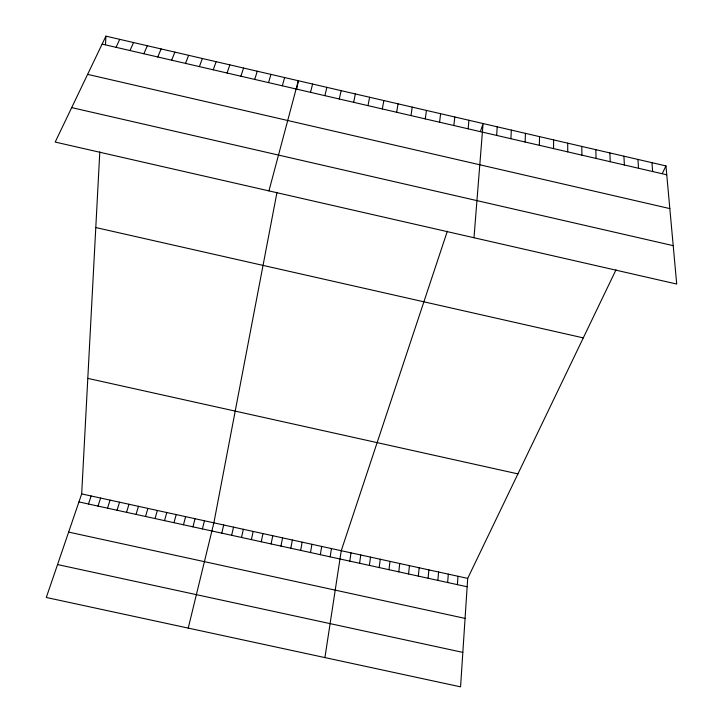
<?xml version="1.0" encoding="UTF-8"?>
<svg xmlns="http://www.w3.org/2000/svg" width="723" height="723" viewBox="0 0 723 723"><rect width="100%" height="100%" fill="white"/><g stroke="black" fill="none" stroke-linecap="round" stroke-linejoin="round"><path stroke-width="1.08" d="M553.538 148.586L553.637 139.891M539.331 145.296L539.548 136.629M525.115 142.006L525.449 133.366M616.014 269.806L467.7 578.382L460.569 686.85L46.299 597.478L81.681 493.908L99.801 151.875M105.477 44.718L105.929 36.15L665.946 165.919L676.701 284.049L55.192 142.06L105.929 36.15M510.89 138.708L511.342 130.095M496.647 135.418L497.216 126.823M457.397 584.645L458.002 576.258M473.99 237.74L483.081 123.543L480.434 131.514M447.645 582.512L448.305 574.134M437.885 580.379L438.599 572.01M428.115 578.246L428.884 569.887M468.143 128.811L468.938 120.271M418.346 576.114L419.168 567.763M408.567 573.972L409.444 565.63M453.872 125.513L454.785 116.99M398.78 571.839L399.72 563.506M388.992 569.697L389.986 561.373M439.584 122.205L440.614 113.701M379.204 567.555L380.244 559.24M369.399 565.413L370.501 557.108M425.287 118.897L426.434 110.42M359.602 563.271L360.75 554.975M349.787 561.129L350.998 552.842M410.98 115.581L412.246 107.131M324.916 657.587L341.238 550.709L447.311 231.27M330.149 556.837L331.468 548.567M396.665 112.273L398.048 103.841M320.325 554.686L321.699 546.434M310.492 552.535L311.92 544.292M382.331 108.956L383.832 100.542M300.66 550.384L302.142 542.151M290.818 548.233L292.354 540.009M276.99 192.354L213.863 522.837L188.233 628.097M296.737 88.992L298.319 80.732L268.947 190.89M367.998 105.63L369.607 97.253M280.967 546.082L282.566 537.867M271.116 543.931L272.761 535.725M353.637 102.314L355.373 93.954M261.256 541.771L262.964 533.574M251.396 539.62L253.149 531.432M241.527 537.46L243.344 529.281M339.277 98.988L341.129 90.646M231.649 535.3L233.52 527.139M324.898 95.662L326.868 87.347M221.771 533.14L223.696 524.988M202.422 528.911L204.455 520.777M310.51 92.327L312.598 84.04M192.951 526.841L195.038 518.716M183.479 524.771L185.621 516.656M173.999 522.702L176.195 514.595M164.519 520.632L166.769 512.526M282.322 85.802L284.645 77.56M155.029 518.554L157.334 510.465M145.54 516.484L147.899 508.396M268.531 82.612L270.962 74.388M136.041 514.405L138.454 506.335M126.534 512.327L129.001 504.265M254.722 79.413L257.261 71.216M117.027 510.248L119.548 502.196M107.51 508.17L110.086 500.126M240.904 76.213L243.561 68.043M97.994 506.091L100.624 498.057M88.468 504.003L91.152 495.987M227.076 73.014L229.842 64.862M213.231 69.815L216.123 61.681M199.385 66.606L202.386 58.5M185.522 63.398L188.631 55.319M171.649 60.181L174.876 52.128M157.768 56.972L161.112 48.938M143.868 53.755L147.329 45.748M129.968 50.538L133.538 42.549M116.051 47.311L119.738 39.349M662.259 173.601L665.946 165.919M57.542 564.564L462.837 652.39M81.681 493.908L467.7 578.382M78.943 501.925L467.148 586.778M68.631 532.101L465.07 618.4M87.799 378.373L517.921 473.89M95.788 227.546L583.298 337.885M71.694 107.61L673.212 245.666M87.619 74.37L669.832 208.595M102.124 44.094L666.751 174.794M651.947 162.675L652.643 171.523M637.939 159.431L638.517 168.251M623.913 156.177L624.383 164.98M609.887 152.924L610.239 161.708M595.842 149.67L596.077 158.427M581.78 146.417L581.907 155.147M567.718 143.154L567.727 151.866"/></g></svg>
